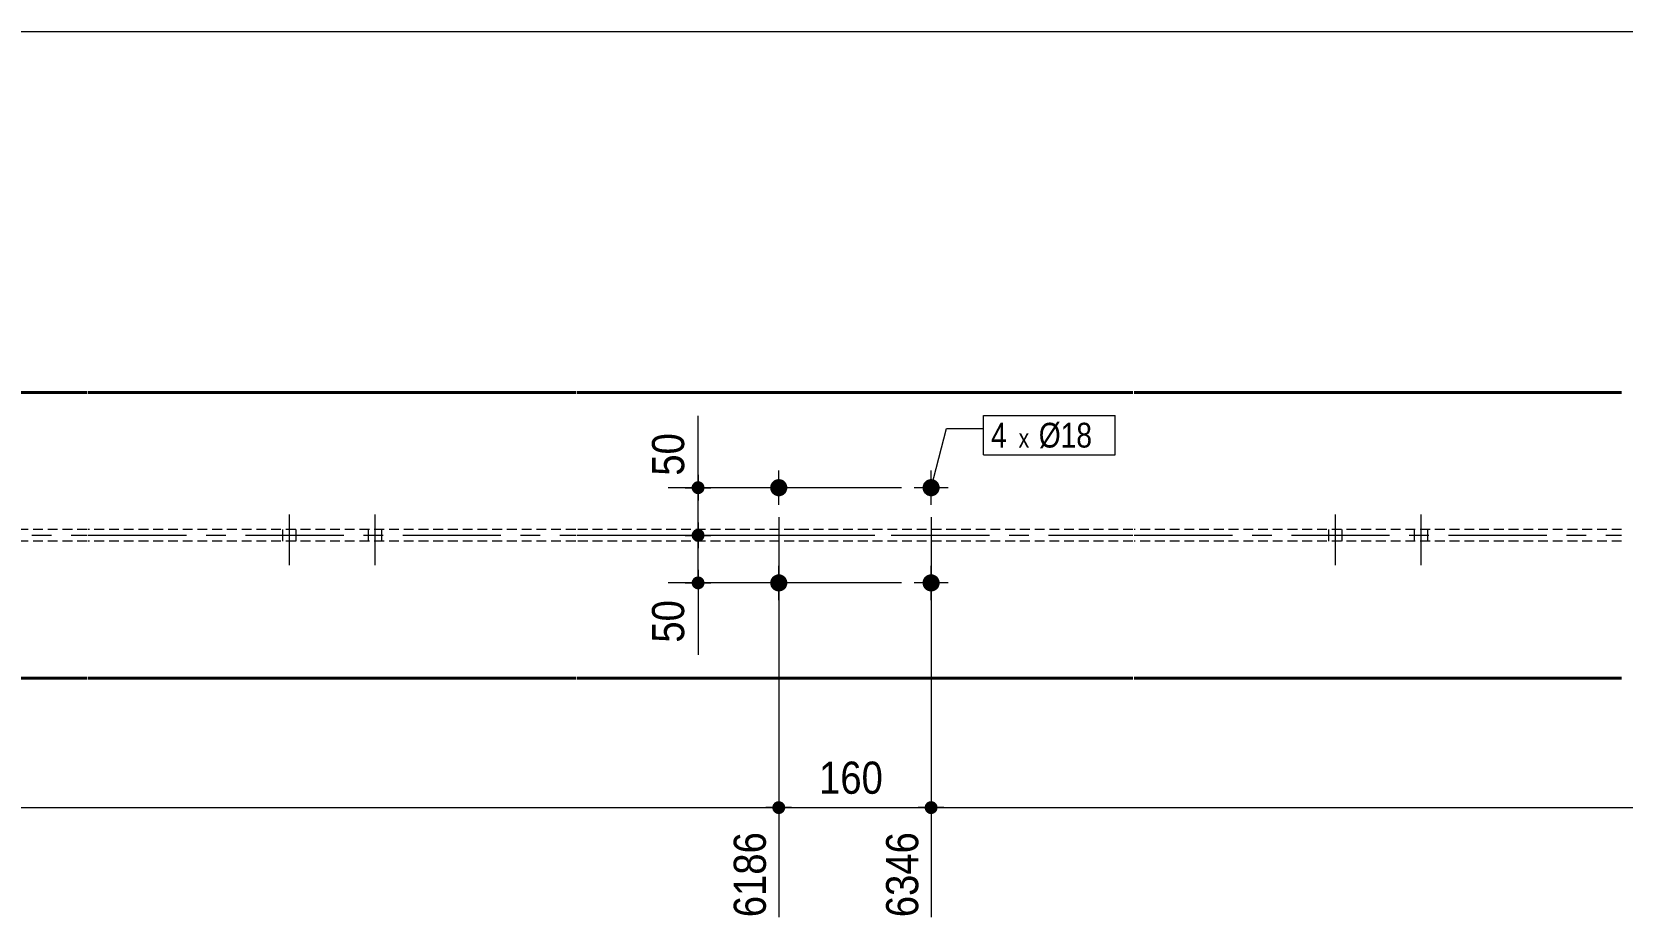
# Model space of a CAD drawing. Header units: millimetres. Extents: x 2 to 410, y 5 to 282.
# Drawn here: x 162.1 to 290.6, y 210.5 to 282 of the extents above; entities that cross this region are included whole.
import ezdxf

# ---------------------------------------------------------------- set-up
doc = ezdxf.new("R2010")
doc.units = ezdxf.units.MM
for name, pattern in [('AXES', [12.7, 7.9375, -1.5875, 1.5875, -1.5875]), ('CACHE2', [1.190625, 0.79375, -0.396875]), ('INTERROMPUX2', [9.525, 6.35, -3.175])]:
    doc.linetypes.add(name, pattern=pattern)
for name, color, linetype, lineweight in [('Axe', 1, 'Continuous', 0), ('Boulon', 7, 'Continuous', 0), ('Cache', 7, 'Continuous', 0), ('Cotation', 7, 'Continuous', 0), ('Désignation boulon', 3, 'Continuous', 0), ('Feuille dessin', 5, 'Continuous', 0), ('Piece', 2, 'Continuous', 0)]:
    doc.layers.add(name, color=color, linetype=linetype, lineweight=lineweight)
doc.styles.add('ARIAL', font='ARIAL.TTF')
doc.styles.add('COMIC_SANS_MS', font='COMIC.TTF')

# ---------------------------------------------------------------- blocks, each defined once
blk = doc.blocks.new('*A21')
at = {"layer": 'Boulon', "linetype": 'INTERROMPUX2', "lineweight": 0}
for p, q in [((267.376224, 242.996605), (267.376224, 238.919682)), ((267.376224, 242.996605), (267.376224, 238.919682)), ((266.837763, 241.785066), (266.837763, 240.861989)), ((266.837763, 241.785066), (266.837763, 240.861989)), ((267.914686, 241.785066), (267.914686, 240.861989)), ((267.914686, 241.785066), (267.914686, 240.861989))]:
    blk.add_line(p, q, dxfattribs=at)
blk = doc.blocks.new('*A22')
at = {"layer": 'Boulon', "linetype": 'INTERROMPUX2', "lineweight": 0}
for p, q in [((274.299301, 242.996605), (274.299301, 238.919682)), ((274.299301, 242.996605), (274.299301, 238.919682)), ((273.76084, 241.785066), (273.76084, 240.861989)), ((273.76084, 241.785066), (273.76084, 240.861989)), ((274.837763, 241.785066), (274.837763, 240.861989)), ((274.837763, 241.785066), (274.837763, 240.861989))]:
    blk.add_line(p, q, dxfattribs=at)
blk = doc.blocks.new('*A25')
at = {"layer": 'Boulon', "linetype": 'INTERROMPUX2', "lineweight": 0}
for p, q in [((182.8732, 242.996605), (182.8732, 238.919682)), ((182.8732, 242.996605), (182.8732, 238.919682)), ((182.334739, 241.785066), (182.334739, 240.861989)), ((182.334739, 241.785066), (182.334739, 240.861989)), ((183.411662, 241.785066), (183.411662, 240.861989)), ((183.411662, 241.785066), (183.411662, 240.861989))]:
    blk.add_line(p, q, dxfattribs=at)
blk = doc.blocks.new('*A26')
at = {"layer": 'Boulon', "linetype": 'INTERROMPUX2', "lineweight": 0}
for p, q in [((189.796277, 242.996605), (189.796277, 238.919682)), ((189.796277, 242.996605), (189.796277, 238.919682)), ((189.257816, 241.785066), (189.257816, 240.861989)), ((189.257816, 241.785066), (189.257816, 240.861989)), ((190.334739, 241.785066), (190.334739, 240.861989)), ((190.334739, 241.785066), (190.334739, 240.861989))]:
    blk.add_line(p, q, dxfattribs=at)
blk = doc.blocks.new('*A29')
at = {"layer": 'Boulon'}
for points in [[(222.47, 245.86), (222.5, 245.86), (222.53, 245.85), (222.57, 245.85), (222.6, 245.84), (222.63, 245.83), (222.67, 245.82), (222.7, 245.81), (222.73, 245.8), (222.76, 245.78), (222.79, 245.76), (222.82, 245.75), (222.84, 245.73), (222.87, 245.7), (222.9, 245.68), (222.92, 245.66), (222.95, 245.63), (222.97, 245.61), (222.99, 245.58), (223.01, 245.55), (223.03, 245.53), (223.04, 245.5), (223.06, 245.47), (223.07, 245.43), (223.08, 245.4), (223.09, 245.37), (223.1, 245.34), (223.11, 245.3), (223.12, 245.27), (223.12, 245.24), (223.12, 245.2), (223.12, 245.17), (223.12, 245.14), (223.12, 245.1), (223.12, 245.07), (223.11, 245.03), (223.1, 245), (223.09, 244.97), (223.08, 244.94), (223.07, 244.9), (223.06, 244.87), (223.04, 244.84), (223.03, 244.81), (223.01, 244.79), (222.99, 244.76), (222.97, 244.73), (222.95, 244.7), (222.92, 244.68), (222.9, 244.66), (222.87, 244.63), (222.84, 244.61), (222.82, 244.59), (222.79, 244.58), (222.76, 244.56), (222.73, 244.54), (222.7, 244.53), (222.67, 244.52), (222.63, 244.51), (222.6, 244.5), (222.57, 244.49), (222.53, 244.48), (222.5, 244.48), (222.47, 244.48), (222.43, 244.48), (222.4, 244.48), (222.36, 244.48), (222.33, 244.48), (222.3, 244.49), (222.26, 244.5), (222.23, 244.51), (222.2, 244.52), (222.17, 244.53), (222.14, 244.54), (222.11, 244.56), (222.08, 244.58), (222.05, 244.59), (222.02, 244.61), (221.99, 244.63), (221.97, 244.66), (221.94, 244.68), (221.92, 244.7), (221.9, 244.73), (221.88, 244.76), (221.86, 244.79), (221.84, 244.81), (221.82, 244.84), (221.81, 244.87), (221.79, 244.9), (221.78, 244.94), (221.77, 244.97), (221.76, 245), (221.75, 245.03), (221.75, 245.07), (221.74, 245.1), (221.74, 245.14), (221.74, 245.17), (221.74, 245.2), (221.74, 245.24), (221.75, 245.27), (221.75, 245.3), (221.76, 245.34), (221.77, 245.37), (221.78, 245.4), (221.79, 245.43), (221.81, 245.47), (221.82, 245.5), (221.84, 245.53), (221.86, 245.55), (221.88, 245.58), (221.9, 245.61), (221.92, 245.63), (221.94, 245.66), (221.97, 245.68), (221.99, 245.7), (222.02, 245.73), (222.05, 245.75), (222.08, 245.76), (222.11, 245.78), (222.14, 245.8), (222.17, 245.81), (222.2, 245.82), (222.23, 245.83), (222.26, 245.84), (222.3, 245.85), (222.33, 245.85), (222.36, 245.86), (222.4, 245.86), (222.43, 245.86)], [(234.77, 245.86), (234.81, 245.86), (234.84, 245.85), (234.88, 245.85), (234.91, 245.84), (234.94, 245.83), (234.97, 245.82), (235.01, 245.81), (235.04, 245.8), (235.07, 245.78), (235.1, 245.76), (235.12, 245.75), (235.15, 245.73), (235.18, 245.7), (235.21, 245.68), (235.23, 245.66), (235.25, 245.63), (235.28, 245.61), (235.3, 245.58), (235.32, 245.55), (235.33, 245.53), (235.35, 245.5), (235.37, 245.47), (235.38, 245.43), (235.39, 245.4), (235.4, 245.37), (235.41, 245.34), (235.42, 245.3), (235.42, 245.27), (235.43, 245.24), (235.43, 245.2), (235.43, 245.17), (235.43, 245.14), (235.43, 245.1), (235.42, 245.07), (235.42, 245.03), (235.41, 245), (235.4, 244.97), (235.39, 244.94), (235.38, 244.9), (235.37, 244.87), (235.35, 244.84), (235.33, 244.81), (235.32, 244.79), (235.3, 244.76), (235.28, 244.73), (235.25, 244.7), (235.23, 244.68), (235.21, 244.66), (235.18, 244.63), (235.15, 244.61), (235.12, 244.59), (235.1, 244.58), (235.07, 244.56), (235.04, 244.54), (235.01, 244.53), (234.97, 244.52), (234.94, 244.51), (234.91, 244.5), (234.88, 244.49), (234.84, 244.48), (234.81, 244.48), (234.77, 244.48), (234.74, 244.48), (234.71, 244.48), (234.67, 244.48), (234.64, 244.48), (234.61, 244.49), (234.57, 244.5), (234.54, 244.51), (234.51, 244.52), (234.48, 244.53), (234.44, 244.54), (234.41, 244.56), (234.38, 244.58), (234.36, 244.59), (234.33, 244.61), (234.3, 244.63), (234.28, 244.66), (234.25, 244.68), (234.23, 244.7), (234.2, 244.73), (234.18, 244.76), (234.16, 244.79), (234.15, 244.81), (234.13, 244.84), (234.11, 244.87), (234.1, 244.9), (234.09, 244.94), (234.08, 244.97), (234.07, 245), (234.06, 245.03), (234.06, 245.07), (234.05, 245.1), (234.05, 245.14), (234.05, 245.17), (234.05, 245.2), (234.05, 245.24), (234.06, 245.27), (234.06, 245.3), (234.07, 245.34), (234.08, 245.37), (234.09, 245.4), (234.1, 245.43), (234.11, 245.47), (234.13, 245.5), (234.15, 245.53), (234.16, 245.55), (234.18, 245.58), (234.2, 245.61), (234.23, 245.63), (234.25, 245.66), (234.28, 245.68), (234.3, 245.7), (234.33, 245.73), (234.36, 245.75), (234.38, 245.76), (234.41, 245.78), (234.44, 245.8), (234.48, 245.81), (234.51, 245.82), (234.54, 245.83), (234.57, 245.84), (234.61, 245.85), (234.64, 245.85), (234.67, 245.86), (234.71, 245.86), (234.74, 245.86)], [(222.47, 238.17), (222.5, 238.17), (222.53, 238.16), (222.57, 238.16), (222.6, 238.15), (222.63, 238.14), (222.67, 238.13), (222.7, 238.12), (222.73, 238.1), (222.76, 238.09), (222.79, 238.07), (222.82, 238.05), (222.84, 238.03), (222.87, 238.01), (222.9, 237.99), (222.92, 237.97), (222.95, 237.94), (222.97, 237.92), (222.99, 237.89), (223.01, 237.86), (223.03, 237.83), (223.04, 237.8), (223.06, 237.77), (223.07, 237.74), (223.08, 237.71), (223.09, 237.68), (223.1, 237.65), (223.11, 237.61), (223.12, 237.58), (223.12, 237.55), (223.12, 237.51), (223.12, 237.48), (223.12, 237.44), (223.12, 237.41), (223.12, 237.38), (223.11, 237.34), (223.1, 237.31), (223.09, 237.28), (223.08, 237.24), (223.07, 237.21), (223.06, 237.18), (223.04, 237.15), (223.03, 237.12), (223.01, 237.09), (222.99, 237.06), (222.97, 237.04), (222.95, 237.01), (222.92, 236.99), (222.9, 236.96), (222.87, 236.94), (222.84, 236.92), (222.82, 236.9), (222.79, 236.88), (222.76, 236.87), (222.73, 236.85), (222.7, 236.84), (222.67, 236.83), (222.63, 236.81), (222.6, 236.81), (222.57, 236.8), (222.53, 236.79), (222.5, 236.79), (222.47, 236.79), (222.43, 236.79), (222.4, 236.79), (222.36, 236.79), (222.33, 236.79), (222.3, 236.8), (222.26, 236.81), (222.23, 236.81), (222.2, 236.83), (222.17, 236.84), (222.14, 236.85), (222.11, 236.87), (222.08, 236.88), (222.05, 236.9), (222.02, 236.92), (221.99, 236.94), (221.97, 236.96), (221.94, 236.99), (221.92, 237.01), (221.9, 237.04), (221.88, 237.06), (221.86, 237.09), (221.84, 237.12), (221.82, 237.15), (221.81, 237.18), (221.79, 237.21), (221.78, 237.24), (221.77, 237.28), (221.76, 237.31), (221.75, 237.34), (221.75, 237.38), (221.74, 237.41), (221.74, 237.44), (221.74, 237.48), (221.74, 237.51), (221.74, 237.55), (221.75, 237.58), (221.75, 237.61), (221.76, 237.65), (221.77, 237.68), (221.78, 237.71), (221.79, 237.74), (221.81, 237.77), (221.82, 237.8), (221.84, 237.83), (221.86, 237.86), (221.88, 237.89), (221.9, 237.92), (221.92, 237.94), (221.94, 237.97), (221.97, 237.99), (221.99, 238.01), (222.02, 238.03), (222.05, 238.05), (222.08, 238.07), (222.11, 238.09), (222.14, 238.1), (222.17, 238.12), (222.2, 238.13), (222.23, 238.14), (222.26, 238.15), (222.3, 238.16), (222.33, 238.16), (222.36, 238.17), (222.4, 238.17), (222.43, 238.17)], [(234.77, 238.17), (234.81, 238.17), (234.84, 238.16), (234.88, 238.16), (234.91, 238.15), (234.94, 238.14), (234.97, 238.13), (235.01, 238.12), (235.04, 238.1), (235.07, 238.09), (235.1, 238.07), (235.12, 238.05), (235.15, 238.03), (235.18, 238.01), (235.21, 237.99), (235.23, 237.97), (235.25, 237.94), (235.28, 237.92), (235.3, 237.89), (235.32, 237.86), (235.33, 237.83), (235.35, 237.8), (235.37, 237.77), (235.38, 237.74), (235.39, 237.71), (235.4, 237.68), (235.41, 237.65), (235.42, 237.61), (235.42, 237.58), (235.43, 237.55), (235.43, 237.51), (235.43, 237.48), (235.43, 237.44), (235.43, 237.41), (235.42, 237.38), (235.42, 237.34), (235.41, 237.31), (235.4, 237.28), (235.39, 237.24), (235.38, 237.21), (235.37, 237.18), (235.35, 237.15), (235.33, 237.12), (235.32, 237.09), (235.3, 237.06), (235.28, 237.04), (235.25, 237.01), (235.23, 236.99), (235.21, 236.96), (235.18, 236.94), (235.15, 236.92), (235.12, 236.9), (235.1, 236.88), (235.07, 236.87), (235.04, 236.85), (235.01, 236.84), (234.97, 236.83), (234.94, 236.81), (234.91, 236.81), (234.88, 236.8), (234.84, 236.79), (234.81, 236.79), (234.77, 236.79), (234.74, 236.79), (234.71, 236.79), (234.67, 236.79), (234.64, 236.79), (234.61, 236.8), (234.57, 236.81), (234.54, 236.81), (234.51, 236.83), (234.48, 236.84), (234.44, 236.85), (234.41, 236.87), (234.38, 236.88), (234.36, 236.9), (234.33, 236.92), (234.3, 236.94), (234.28, 236.96), (234.25, 236.99), (234.23, 237.01), (234.2, 237.04), (234.18, 237.06), (234.16, 237.09), (234.15, 237.12), (234.13, 237.15), (234.11, 237.18), (234.1, 237.21), (234.09, 237.24), (234.08, 237.28), (234.07, 237.31), (234.06, 237.34), (234.06, 237.38), (234.05, 237.41), (234.05, 237.44), (234.05, 237.48), (234.05, 237.51), (234.05, 237.55), (234.06, 237.58), (234.06, 237.61), (234.07, 237.65), (234.08, 237.68), (234.09, 237.71), (234.1, 237.74), (234.11, 237.77), (234.13, 237.8), (234.15, 237.83), (234.16, 237.86), (234.18, 237.89), (234.2, 237.92), (234.23, 237.94), (234.25, 237.97), (234.28, 237.99), (234.3, 238.01), (234.33, 238.03), (234.36, 238.05), (234.38, 238.07), (234.41, 238.09), (234.44, 238.1), (234.48, 238.12), (234.51, 238.13), (234.54, 238.14), (234.57, 238.15), (234.61, 238.16), (234.64, 238.16), (234.67, 238.17), (234.71, 238.17), (234.74, 238.17)]]:
    blk.add_hatch(color=256, dxfattribs=at).paths.add_polyline_path(points, flags=17)
at = {"layer": 'Boulon', "linetype": 'Continuous', "lineweight": 0}
for p, q in [((222.43, 243.79), (222.43, 246.55)), ((234.74, 243.79), (234.74, 246.55)), ((223.82, 245.17), (221.05, 245.17)), ((236.12, 245.17), (233.36, 245.17)), ((222.43, 236.09), (222.43, 238.86)), ((234.74, 236.09), (234.74, 238.86)), ((223.82, 237.48), (221.05, 237.48)), ((236.12, 237.48), (233.36, 237.48))]:
    blk.add_line(p, q, dxfattribs=at)
blk = doc.blocks.new('*A32')
at = {"layer": 'Axe', "color": 1, "linetype": 'AXES', "lineweight": 15}
for p, q in [((127.164818, 241.323528), (166.544765, 241.323528)), ((166.644765, 241.323528), (206.024712, 241.323528)), ((206.124712, 241.323528), (251.047789, 241.323528)), ((251.147789, 241.323528), (290.527736, 241.323528))]:
    blk.add_line(p, q, dxfattribs=at)
at = {"layer": 'Cache', "color": 7, "linetype": 'CACHE2', "lineweight": 20}
for p, q in [((166.544765, 241.785066), (127.164818, 241.785066)), ((206.024712, 241.785066), (166.644765, 241.785066)), ((251.047789, 241.785066), (206.124712, 241.785066)), ((290.527736, 241.785066), (251.147789, 241.785066)), ((166.544765, 240.861989), (127.164818, 240.861989)), ((206.024712, 240.861989), (166.644765, 240.861989)), ((251.047789, 240.861989), (206.124712, 240.861989)), ((290.527736, 240.861989), (251.147789, 240.861989))]:
    blk.add_line(p, q, dxfattribs=at)
at = {"layer": 'Piece', "color": 2, "linetype": 'Continuous', "lineweight": 40}
for p, q in [((127.164818, 252.861989), (166.544765, 252.861989)), ((166.644765, 252.861989), (206.024712, 252.861989)), ((206.124712, 252.861989), (251.047789, 252.861989)), ((251.147789, 252.861989), (290.527736, 252.861989)), ((166.544765, 229.785066), (127.164818, 229.785066)), ((206.024712, 229.785066), (166.644765, 229.785066)), ((251.047789, 229.785066), (206.124712, 229.785066)), ((290.527736, 229.785066), (251.147789, 229.785066))]:
    blk.add_line(p, q, dxfattribs=at)
blk = doc.blocks.new('*A33')
at = {"layer": 'Feuille dessin', "linetype": 'Continuous', "lineweight": 0}
blk.add_line((405, 282), (5, 282), dxfattribs=at)
blk = doc.blocks.new('*A83')
at = {"layer": 'Cotation'}
for points in [[(215.89, 240.8), (215.86, 240.81), (215.84, 240.81), (215.81, 240.81), (215.79, 240.82), (215.76, 240.83), (215.74, 240.83), (215.72, 240.84), (215.69, 240.85), (215.67, 240.86), (215.65, 240.88), (215.63, 240.89), (215.6, 240.91), (215.58, 240.92), (215.56, 240.94), (215.55, 240.96), (215.53, 240.97), (215.51, 240.99), (215.5, 241.01), (215.48, 241.03), (215.47, 241.06), (215.46, 241.08), (215.44, 241.1), (215.43, 241.12), (215.42, 241.15), (215.42, 241.17), (215.41, 241.2), (215.4, 241.22), (215.4, 241.25), (215.4, 241.27), (215.39, 241.3), (215.39, 241.32), (215.39, 241.35), (215.4, 241.37), (215.4, 241.4), (215.4, 241.42), (215.41, 241.45), (215.42, 241.47), (215.42, 241.5), (215.43, 241.52), (215.44, 241.55), (215.46, 241.57), (215.47, 241.59), (215.48, 241.61), (215.5, 241.63), (215.51, 241.65), (215.53, 241.67), (215.55, 241.69), (215.56, 241.71), (215.58, 241.73), (215.6, 241.74), (215.63, 241.76), (215.65, 241.77), (215.67, 241.78), (215.69, 241.79), (215.72, 241.8), (215.74, 241.81), (215.76, 241.82), (215.79, 241.83), (215.81, 241.83), (215.84, 241.84), (215.86, 241.84), (215.89, 241.84), (215.91, 241.84), (215.94, 241.84), (215.97, 241.84), (215.99, 241.84), (216.02, 241.83), (216.04, 241.83), (216.07, 241.82), (216.09, 241.81), (216.11, 241.8), (216.14, 241.79), (216.16, 241.78), (216.18, 241.77), (216.2, 241.76), (216.22, 241.74), (216.24, 241.73), (216.26, 241.71), (216.28, 241.69), (216.3, 241.67), (216.32, 241.65), (216.33, 241.63), (216.35, 241.61), (216.36, 241.59), (216.37, 241.57), (216.38, 241.55), (216.39, 241.52), (216.4, 241.5), (216.41, 241.47), (216.42, 241.45), (216.42, 241.42), (216.43, 241.4), (216.43, 241.37), (216.43, 241.35), (216.43, 241.32), (216.43, 241.3), (216.43, 241.27), (216.43, 241.25), (216.42, 241.22), (216.42, 241.2), (216.41, 241.17), (216.4, 241.15), (216.39, 241.12), (216.38, 241.1), (216.37, 241.08), (216.36, 241.06), (216.35, 241.03), (216.33, 241.01), (216.32, 240.99), (216.3, 240.97), (216.28, 240.96), (216.26, 240.94), (216.24, 240.92), (216.22, 240.91), (216.2, 240.89), (216.18, 240.88), (216.16, 240.86), (216.14, 240.85), (216.11, 240.84), (216.09, 240.83), (216.07, 240.83), (216.04, 240.82), (216.02, 240.81), (215.99, 240.81), (215.97, 240.81), (215.94, 240.8), (215.91, 240.8)], [(215.89, 236.96), (215.86, 236.96), (215.84, 236.96), (215.81, 236.97), (215.79, 236.97), (215.76, 236.98), (215.74, 236.99), (215.72, 237), (215.69, 237.01), (215.67, 237.02), (215.65, 237.03), (215.63, 237.05), (215.6, 237.06), (215.58, 237.08), (215.56, 237.09), (215.55, 237.11), (215.53, 237.13), (215.51, 237.15), (215.5, 237.17), (215.48, 237.19), (215.47, 237.21), (215.46, 237.23), (215.44, 237.26), (215.43, 237.28), (215.42, 237.3), (215.42, 237.33), (215.41, 237.35), (215.4, 237.38), (215.4, 237.4), (215.4, 237.43), (215.39, 237.45), (215.39, 237.48), (215.39, 237.5), (215.4, 237.53), (215.4, 237.55), (215.4, 237.58), (215.41, 237.6), (215.42, 237.63), (215.42, 237.65), (215.43, 237.68), (215.44, 237.7), (215.46, 237.72), (215.47, 237.74), (215.48, 237.77), (215.5, 237.79), (215.51, 237.81), (215.53, 237.83), (215.55, 237.85), (215.56, 237.86), (215.58, 237.88), (215.6, 237.9), (215.63, 237.91), (215.65, 237.92), (215.67, 237.94), (215.69, 237.95), (215.72, 237.96), (215.74, 237.97), (215.76, 237.97), (215.79, 237.98), (215.81, 237.99), (215.84, 237.99), (215.86, 237.99), (215.89, 238), (215.91, 238), (215.94, 238), (215.97, 237.99), (215.99, 237.99), (216.02, 237.99), (216.04, 237.98), (216.07, 237.97), (216.09, 237.97), (216.11, 237.96), (216.14, 237.95), (216.16, 237.94), (216.18, 237.92), (216.2, 237.91), (216.22, 237.9), (216.24, 237.88), (216.26, 237.86), (216.28, 237.85), (216.3, 237.83), (216.32, 237.81), (216.33, 237.79), (216.35, 237.77), (216.36, 237.74), (216.37, 237.72), (216.38, 237.7), (216.39, 237.68), (216.4, 237.65), (216.41, 237.63), (216.42, 237.6), (216.42, 237.58), (216.43, 237.55), (216.43, 237.53), (216.43, 237.5), (216.43, 237.48), (216.43, 237.45), (216.43, 237.43), (216.43, 237.4), (216.42, 237.38), (216.42, 237.35), (216.41, 237.33), (216.4, 237.3), (216.39, 237.28), (216.38, 237.26), (216.37, 237.23), (216.36, 237.21), (216.35, 237.19), (216.33, 237.17), (216.32, 237.15), (216.3, 237.13), (216.28, 237.11), (216.26, 237.09), (216.24, 237.08), (216.22, 237.06), (216.2, 237.05), (216.18, 237.03), (216.16, 237.02), (216.14, 237.01), (216.11, 237), (216.09, 236.99), (216.07, 236.98), (216.04, 236.97), (216.02, 236.97), (215.99, 236.96), (215.97, 236.96), (215.94, 236.96), (215.91, 236.96)]]:
    blk.add_hatch(color=256, dxfattribs=at).paths.add_polyline_path(points, flags=17)
at = {"layer": 'Cotation', "linetype": 'Continuous', "lineweight": 0}
for p, q in [((215.91, 242.36), (215.91, 240.28)), ((215.91, 241.32), (215.91, 242.36)), ((230.18, 241.32), (213.49, 241.32)), ((214.87, 241.32), (216.95, 241.32)), ((215.91, 237.48), (215.91, 241.32)), ((215.91, 238.52), (215.91, 236.44)), ((232.36, 237.48), (213.49, 237.48)), ((214.87, 237.48), (216.95, 237.48)), ((215.91, 237.48), (215.91, 231.67)), ((215.91, 237.48), (215.91, 231.67))]:
    blk.add_line(p, q, dxfattribs=at)
at = {"layer": 'Cotation'}
for p in [(215.91, 241.32), (215.91, 237.48)]:
    blk.add_point(p, dxfattribs=at)
at = {"layer": 'Cotation', "style": 'ARIAL', "width": 0.85}
blk.add_text('50', height=2.6, rotation=90.0002, dxfattribs=at).set_placement((214.79, 232.65))
blk = doc.blocks.new('*A84')
at = {"layer": 'Cotation'}
for points in [[(215.89, 244.65), (215.86, 244.65), (215.84, 244.66), (215.81, 244.66), (215.79, 244.67), (215.76, 244.67), (215.74, 244.68), (215.72, 244.69), (215.69, 244.7), (215.67, 244.71), (215.65, 244.72), (215.63, 244.74), (215.6, 244.75), (215.58, 244.77), (215.56, 244.78), (215.55, 244.8), (215.53, 244.82), (215.51, 244.84), (215.5, 244.86), (215.48, 244.88), (215.47, 244.9), (215.46, 244.92), (215.44, 244.95), (215.43, 244.97), (215.42, 244.99), (215.42, 245.02), (215.41, 245.04), (215.4, 245.07), (215.4, 245.09), (215.4, 245.12), (215.39, 245.14), (215.39, 245.17), (215.39, 245.2), (215.4, 245.22), (215.4, 245.25), (215.4, 245.27), (215.41, 245.3), (215.42, 245.32), (215.42, 245.34), (215.43, 245.37), (215.44, 245.39), (215.46, 245.41), (215.47, 245.44), (215.48, 245.46), (215.5, 245.48), (215.51, 245.5), (215.53, 245.52), (215.55, 245.54), (215.56, 245.55), (215.58, 245.57), (215.6, 245.59), (215.63, 245.6), (215.65, 245.62), (215.67, 245.63), (215.69, 245.64), (215.72, 245.65), (215.74, 245.66), (215.76, 245.67), (215.79, 245.67), (215.81, 245.68), (215.84, 245.68), (215.86, 245.69), (215.89, 245.69), (215.91, 245.69), (215.94, 245.69), (215.97, 245.69), (215.99, 245.68), (216.02, 245.68), (216.04, 245.67), (216.07, 245.67), (216.09, 245.66), (216.11, 245.65), (216.14, 245.64), (216.16, 245.63), (216.18, 245.62), (216.2, 245.6), (216.22, 245.59), (216.24, 245.57), (216.26, 245.55), (216.28, 245.54), (216.3, 245.52), (216.32, 245.5), (216.33, 245.48), (216.35, 245.46), (216.36, 245.44), (216.37, 245.41), (216.38, 245.39), (216.39, 245.37), (216.4, 245.34), (216.41, 245.32), (216.42, 245.3), (216.42, 245.27), (216.43, 245.25), (216.43, 245.22), (216.43, 245.2), (216.43, 245.17), (216.43, 245.14), (216.43, 245.12), (216.43, 245.09), (216.42, 245.07), (216.42, 245.04), (216.41, 245.02), (216.4, 244.99), (216.39, 244.97), (216.38, 244.95), (216.37, 244.92), (216.36, 244.9), (216.35, 244.88), (216.33, 244.86), (216.32, 244.84), (216.3, 244.82), (216.28, 244.8), (216.26, 244.78), (216.24, 244.77), (216.22, 244.75), (216.2, 244.74), (216.18, 244.72), (216.16, 244.71), (216.14, 244.7), (216.11, 244.69), (216.09, 244.68), (216.07, 244.67), (216.04, 244.67), (216.02, 244.66), (215.99, 244.66), (215.97, 244.65), (215.94, 244.65), (215.91, 244.65)], [(215.89, 240.8), (215.86, 240.81), (215.84, 240.81), (215.81, 240.81), (215.79, 240.82), (215.76, 240.83), (215.74, 240.83), (215.72, 240.84), (215.69, 240.85), (215.67, 240.86), (215.65, 240.88), (215.63, 240.89), (215.6, 240.91), (215.58, 240.92), (215.56, 240.94), (215.55, 240.96), (215.53, 240.97), (215.51, 240.99), (215.5, 241.01), (215.48, 241.03), (215.47, 241.06), (215.46, 241.08), (215.44, 241.1), (215.43, 241.12), (215.42, 241.15), (215.42, 241.17), (215.41, 241.2), (215.4, 241.22), (215.4, 241.25), (215.4, 241.27), (215.39, 241.3), (215.39, 241.32), (215.39, 241.35), (215.4, 241.37), (215.4, 241.4), (215.4, 241.42), (215.41, 241.45), (215.42, 241.47), (215.42, 241.5), (215.43, 241.52), (215.44, 241.55), (215.46, 241.57), (215.47, 241.59), (215.48, 241.61), (215.5, 241.63), (215.51, 241.65), (215.53, 241.67), (215.55, 241.69), (215.56, 241.71), (215.58, 241.73), (215.6, 241.74), (215.63, 241.76), (215.65, 241.77), (215.67, 241.78), (215.69, 241.79), (215.72, 241.8), (215.74, 241.81), (215.76, 241.82), (215.79, 241.83), (215.81, 241.83), (215.84, 241.84), (215.86, 241.84), (215.89, 241.84), (215.91, 241.84), (215.94, 241.84), (215.97, 241.84), (215.99, 241.84), (216.02, 241.83), (216.04, 241.83), (216.07, 241.82), (216.09, 241.81), (216.11, 241.8), (216.14, 241.79), (216.16, 241.78), (216.18, 241.77), (216.2, 241.76), (216.22, 241.74), (216.24, 241.73), (216.26, 241.71), (216.28, 241.69), (216.3, 241.67), (216.32, 241.65), (216.33, 241.63), (216.35, 241.61), (216.36, 241.59), (216.37, 241.57), (216.38, 241.55), (216.39, 241.52), (216.4, 241.5), (216.41, 241.47), (216.42, 241.45), (216.42, 241.42), (216.43, 241.4), (216.43, 241.37), (216.43, 241.35), (216.43, 241.32), (216.43, 241.3), (216.43, 241.27), (216.43, 241.25), (216.42, 241.22), (216.42, 241.2), (216.41, 241.17), (216.4, 241.15), (216.39, 241.12), (216.38, 241.1), (216.37, 241.08), (216.36, 241.06), (216.35, 241.03), (216.33, 241.01), (216.32, 240.99), (216.3, 240.97), (216.28, 240.96), (216.26, 240.94), (216.24, 240.92), (216.22, 240.91), (216.2, 240.89), (216.18, 240.88), (216.16, 240.86), (216.14, 240.85), (216.11, 240.84), (216.09, 240.83), (216.07, 240.83), (216.04, 240.82), (216.02, 240.81), (215.99, 240.81), (215.97, 240.81), (215.94, 240.8), (215.91, 240.8)]]:
    blk.add_hatch(color=256, dxfattribs=at).paths.add_polyline_path(points, flags=17)
at = {"layer": 'Cotation', "linetype": 'Continuous', "lineweight": 0}
for p, q in [((215.91, 245.17), (215.91, 250.98)), ((215.91, 245.17), (215.91, 250.98)), ((215.91, 246.21), (215.91, 244.13)), ((232.36, 245.17), (213.49, 245.17)), ((214.87, 245.17), (216.95, 245.17)), ((215.91, 241.32), (215.91, 245.17)), ((215.91, 242.36), (215.91, 240.28)), ((230.18, 241.32), (213.49, 241.32)), ((214.87, 241.32), (216.95, 241.32)), ((215.91, 241.32), (215.91, 240.28))]:
    blk.add_line(p, q, dxfattribs=at)
at = {"layer": 'Cotation'}
for p in [(215.91, 245.17), (215.91, 241.32)]:
    blk.add_point(p, dxfattribs=at)
at = {"layer": 'Cotation', "style": 'ARIAL', "width": 0.85}
blk.add_text('50', height=2.6, rotation=90.0002, dxfattribs=at).set_placement((214.79, 246.14))
blk = doc.blocks.new('*A85')
at = {"layer": 'Cotation'}
blk.add_hatch(color=256, dxfattribs=at).paths.add_polyline_path([(222.41, 218.8), (222.38, 218.81), (222.36, 218.81), (222.33, 218.81), (222.31, 218.82), (222.28, 218.83), (222.26, 218.83), (222.23, 218.84), (222.21, 218.85), (222.19, 218.86), (222.17, 218.88), (222.14, 218.89), (222.12, 218.91), (222.1, 218.92), (222.08, 218.94), (222.06, 218.96), (222.05, 218.97), (222.03, 218.99), (222.01, 219.01), (222, 219.03), (221.99, 219.06), (221.97, 219.08), (221.96, 219.1), (221.95, 219.12), (221.94, 219.15), (221.93, 219.17), (221.93, 219.2), (221.92, 219.22), (221.92, 219.25), (221.91, 219.27), (221.91, 219.3), (221.91, 219.32), (221.91, 219.35), (221.91, 219.37), (221.92, 219.4), (221.92, 219.42), (221.93, 219.45), (221.93, 219.47), (221.94, 219.5), (221.95, 219.52), (221.96, 219.55), (221.97, 219.57), (221.99, 219.59), (222, 219.61), (222.01, 219.63), (222.03, 219.65), (222.05, 219.67), (222.06, 219.69), (222.08, 219.71), (222.1, 219.73), (222.12, 219.74), (222.14, 219.76), (222.17, 219.77), (222.19, 219.78), (222.21, 219.79), (222.23, 219.8), (222.26, 219.81), (222.28, 219.82), (222.31, 219.83), (222.33, 219.83), (222.36, 219.84), (222.38, 219.84), (222.41, 219.84), (222.43, 219.84), (222.46, 219.84), (222.48, 219.84), (222.51, 219.84), (222.53, 219.83), (222.56, 219.83), (222.58, 219.82), (222.61, 219.81), (222.63, 219.8), (222.65, 219.79), (222.68, 219.78), (222.7, 219.77), (222.72, 219.76), (222.74, 219.74), (222.76, 219.73), (222.78, 219.71), (222.8, 219.69), (222.82, 219.67), (222.83, 219.65), (222.85, 219.63), (222.86, 219.61), (222.88, 219.59), (222.89, 219.57), (222.9, 219.55), (222.91, 219.52), (222.92, 219.5), (222.93, 219.47), (222.94, 219.45), (222.94, 219.42), (222.95, 219.4), (222.95, 219.37), (222.95, 219.35), (222.95, 219.32), (222.95, 219.3), (222.95, 219.27), (222.95, 219.25), (222.94, 219.22), (222.94, 219.2), (222.93, 219.17), (222.92, 219.15), (222.91, 219.12), (222.9, 219.1), (222.89, 219.08), (222.88, 219.06), (222.86, 219.03), (222.85, 219.01), (222.83, 218.99), (222.82, 218.97), (222.8, 218.96), (222.78, 218.94), (222.76, 218.92), (222.74, 218.91), (222.72, 218.89), (222.7, 218.88), (222.68, 218.86), (222.65, 218.85), (222.63, 218.84), (222.61, 218.83), (222.58, 218.83), (222.56, 218.82), (222.53, 218.81), (222.51, 218.81), (222.48, 218.81), (222.46, 218.8), (222.43, 218.8)], flags=17)
at = {"layer": 'Cotation', "linetype": 'Continuous', "lineweight": 0}
for p, q in [((222.43, 242.79), (222.43, 210.47)), ((222.43, 220.36), (222.43, 218.28)), ((37.91, 219.32), (222.43, 219.32)), ((223.47, 219.32), (221.39, 219.32)), ((222.43, 219.32), (223.47, 219.32))]:
    blk.add_line(p, q, dxfattribs=at)
at = {"layer": 'Cotation'}
blk.add_point((222.43, 219.32), dxfattribs=at)
at = {"layer": 'Cotation', "style": 'ARIAL', "width": 0.85}
blk.add_text('6186', height=2.6, rotation=90.0002, dxfattribs=at).set_placement((221.39, 210.47))
blk = doc.blocks.new('*A86')
at = {"layer": 'Cotation'}
for points in [[(222.41, 218.8), (222.38, 218.81), (222.36, 218.81), (222.33, 218.81), (222.31, 218.82), (222.28, 218.83), (222.26, 218.83), (222.23, 218.84), (222.21, 218.85), (222.19, 218.86), (222.17, 218.88), (222.14, 218.89), (222.12, 218.91), (222.1, 218.92), (222.08, 218.94), (222.06, 218.96), (222.05, 218.97), (222.03, 218.99), (222.01, 219.01), (222, 219.03), (221.99, 219.06), (221.97, 219.08), (221.96, 219.1), (221.95, 219.12), (221.94, 219.15), (221.93, 219.17), (221.93, 219.2), (221.92, 219.22), (221.92, 219.25), (221.91, 219.27), (221.91, 219.3), (221.91, 219.32), (221.91, 219.35), (221.91, 219.37), (221.92, 219.4), (221.92, 219.42), (221.93, 219.45), (221.93, 219.47), (221.94, 219.5), (221.95, 219.52), (221.96, 219.55), (221.97, 219.57), (221.99, 219.59), (222, 219.61), (222.01, 219.63), (222.03, 219.65), (222.05, 219.67), (222.06, 219.69), (222.08, 219.71), (222.1, 219.73), (222.12, 219.74), (222.14, 219.76), (222.17, 219.77), (222.19, 219.78), (222.21, 219.79), (222.23, 219.8), (222.26, 219.81), (222.28, 219.82), (222.31, 219.83), (222.33, 219.83), (222.36, 219.84), (222.38, 219.84), (222.41, 219.84), (222.43, 219.84), (222.46, 219.84), (222.48, 219.84), (222.51, 219.84), (222.53, 219.83), (222.56, 219.83), (222.58, 219.82), (222.61, 219.81), (222.63, 219.8), (222.65, 219.79), (222.68, 219.78), (222.7, 219.77), (222.72, 219.76), (222.74, 219.74), (222.76, 219.73), (222.78, 219.71), (222.8, 219.69), (222.82, 219.67), (222.83, 219.65), (222.85, 219.63), (222.86, 219.61), (222.88, 219.59), (222.89, 219.57), (222.9, 219.55), (222.91, 219.52), (222.92, 219.5), (222.93, 219.47), (222.94, 219.45), (222.94, 219.42), (222.95, 219.4), (222.95, 219.37), (222.95, 219.35), (222.95, 219.32), (222.95, 219.3), (222.95, 219.27), (222.95, 219.25), (222.94, 219.22), (222.94, 219.2), (222.93, 219.17), (222.92, 219.15), (222.91, 219.12), (222.9, 219.1), (222.89, 219.08), (222.88, 219.06), (222.86, 219.03), (222.85, 219.01), (222.83, 218.99), (222.82, 218.97), (222.8, 218.96), (222.78, 218.94), (222.76, 218.92), (222.74, 218.91), (222.72, 218.89), (222.7, 218.88), (222.68, 218.86), (222.65, 218.85), (222.63, 218.84), (222.61, 218.83), (222.58, 218.83), (222.56, 218.82), (222.53, 218.81), (222.51, 218.81), (222.48, 218.81), (222.46, 218.8), (222.43, 218.8)], [(234.71, 218.8), (234.69, 218.81), (234.66, 218.81), (234.64, 218.81), (234.61, 218.82), (234.59, 218.83), (234.56, 218.83), (234.54, 218.84), (234.52, 218.85), (234.49, 218.86), (234.47, 218.88), (234.45, 218.89), (234.43, 218.91), (234.41, 218.92), (234.39, 218.94), (234.37, 218.96), (234.35, 218.97), (234.34, 218.99), (234.32, 219.01), (234.31, 219.03), (234.29, 219.06), (234.28, 219.08), (234.27, 219.1), (234.26, 219.12), (234.25, 219.15), (234.24, 219.17), (234.24, 219.2), (234.23, 219.22), (234.23, 219.25), (234.22, 219.27), (234.22, 219.3), (234.22, 219.32), (234.22, 219.35), (234.22, 219.37), (234.23, 219.4), (234.23, 219.42), (234.24, 219.45), (234.24, 219.47), (234.25, 219.5), (234.26, 219.52), (234.27, 219.55), (234.28, 219.57), (234.29, 219.59), (234.31, 219.61), (234.32, 219.63), (234.34, 219.65), (234.35, 219.67), (234.37, 219.69), (234.39, 219.71), (234.41, 219.73), (234.43, 219.74), (234.45, 219.76), (234.47, 219.77), (234.49, 219.78), (234.52, 219.79), (234.54, 219.8), (234.56, 219.81), (234.59, 219.82), (234.61, 219.83), (234.64, 219.83), (234.66, 219.84), (234.69, 219.84), (234.71, 219.84), (234.74, 219.84), (234.77, 219.84), (234.79, 219.84), (234.82, 219.84), (234.84, 219.83), (234.87, 219.83), (234.89, 219.82), (234.92, 219.81), (234.94, 219.8), (234.96, 219.79), (234.99, 219.78), (235.01, 219.77), (235.03, 219.76), (235.05, 219.74), (235.07, 219.73), (235.09, 219.71), (235.11, 219.69), (235.13, 219.67), (235.14, 219.65), (235.16, 219.63), (235.17, 219.61), (235.19, 219.59), (235.2, 219.57), (235.21, 219.55), (235.22, 219.52), (235.23, 219.5), (235.24, 219.47), (235.24, 219.45), (235.25, 219.42), (235.25, 219.4), (235.26, 219.37), (235.26, 219.35), (235.26, 219.32), (235.26, 219.3), (235.26, 219.27), (235.25, 219.25), (235.25, 219.22), (235.24, 219.2), (235.24, 219.17), (235.23, 219.15), (235.22, 219.12), (235.21, 219.1), (235.2, 219.08), (235.19, 219.06), (235.17, 219.03), (235.16, 219.01), (235.14, 218.99), (235.13, 218.97), (235.11, 218.96), (235.09, 218.94), (235.07, 218.92), (235.05, 218.91), (235.03, 218.89), (235.01, 218.88), (234.99, 218.86), (234.96, 218.85), (234.94, 218.84), (234.92, 218.83), (234.89, 218.83), (234.87, 218.82), (234.84, 218.81), (234.82, 218.81), (234.79, 218.81), (234.77, 218.8), (234.74, 218.8)]]:
    blk.add_hatch(color=256, dxfattribs=at).paths.add_polyline_path(points, flags=17)
at = {"layer": 'Cotation', "linetype": 'Continuous', "lineweight": 0}
for p, q in [((222.43, 242.79), (222.43, 210.47)), ((234.74, 242.79), (234.74, 210.47)), ((222.43, 220.36), (222.43, 218.28)), ((234.74, 220.36), (234.74, 218.28)), ((223.47, 219.32), (221.39, 219.32)), ((222.43, 219.32), (221.39, 219.32)), ((222.43, 219.32), (234.74, 219.32)), ((235.78, 219.32), (233.7, 219.32)), ((234.74, 219.32), (235.78, 219.32))]:
    blk.add_line(p, q, dxfattribs=at)
at = {"layer": 'Cotation'}
for p in [(222.43, 219.32), (234.74, 219.32)]:
    blk.add_point(p, dxfattribs=at)
at = {"layer": 'Cotation', "style": 'ARIAL', "width": 0.85}
blk.add_text('160', height=2.6, dxfattribs=at).set_placement((225.69, 220.44))
blk.add_text('6346', height=2.6, rotation=90.0002, dxfattribs=at).set_placement((233.7, 210.47))
blk = doc.blocks.new('*A87')
at = {"layer": 'Cotation'}
blk.add_hatch(color=256, dxfattribs=at).paths.add_polyline_path([(234.71, 218.8), (234.69, 218.81), (234.66, 218.81), (234.64, 218.81), (234.61, 218.82), (234.59, 218.83), (234.56, 218.83), (234.54, 218.84), (234.52, 218.85), (234.49, 218.86), (234.47, 218.88), (234.45, 218.89), (234.43, 218.91), (234.41, 218.92), (234.39, 218.94), (234.37, 218.96), (234.35, 218.97), (234.34, 218.99), (234.32, 219.01), (234.31, 219.03), (234.29, 219.06), (234.28, 219.08), (234.27, 219.1), (234.26, 219.12), (234.25, 219.15), (234.24, 219.17), (234.24, 219.2), (234.23, 219.22), (234.23, 219.25), (234.22, 219.27), (234.22, 219.3), (234.22, 219.32), (234.22, 219.35), (234.22, 219.37), (234.23, 219.4), (234.23, 219.42), (234.24, 219.45), (234.24, 219.47), (234.25, 219.5), (234.26, 219.52), (234.27, 219.55), (234.28, 219.57), (234.29, 219.59), (234.31, 219.61), (234.32, 219.63), (234.34, 219.65), (234.35, 219.67), (234.37, 219.69), (234.39, 219.71), (234.41, 219.73), (234.43, 219.74), (234.45, 219.76), (234.47, 219.77), (234.49, 219.78), (234.52, 219.79), (234.54, 219.8), (234.56, 219.81), (234.59, 219.82), (234.61, 219.83), (234.64, 219.83), (234.66, 219.84), (234.69, 219.84), (234.71, 219.84), (234.74, 219.84), (234.77, 219.84), (234.79, 219.84), (234.82, 219.84), (234.84, 219.83), (234.87, 219.83), (234.89, 219.82), (234.92, 219.81), (234.94, 219.8), (234.96, 219.79), (234.99, 219.78), (235.01, 219.77), (235.03, 219.76), (235.05, 219.74), (235.07, 219.73), (235.09, 219.71), (235.11, 219.69), (235.13, 219.67), (235.14, 219.65), (235.16, 219.63), (235.17, 219.61), (235.19, 219.59), (235.2, 219.57), (235.21, 219.55), (235.22, 219.52), (235.23, 219.5), (235.24, 219.47), (235.24, 219.45), (235.25, 219.42), (235.25, 219.4), (235.26, 219.37), (235.26, 219.35), (235.26, 219.32), (235.26, 219.3), (235.26, 219.27), (235.25, 219.25), (235.25, 219.22), (235.24, 219.2), (235.24, 219.17), (235.23, 219.15), (235.22, 219.12), (235.21, 219.1), (235.2, 219.08), (235.19, 219.06), (235.17, 219.03), (235.16, 219.01), (235.14, 218.99), (235.13, 218.97), (235.11, 218.96), (235.09, 218.94), (235.07, 218.92), (235.05, 218.91), (235.03, 218.89), (235.01, 218.88), (234.99, 218.86), (234.96, 218.85), (234.94, 218.84), (234.92, 218.83), (234.89, 218.83), (234.87, 218.82), (234.84, 218.81), (234.82, 218.81), (234.79, 218.81), (234.77, 218.8), (234.74, 218.8)], flags=17)
at = {"layer": 'Cotation', "linetype": 'Continuous', "lineweight": 0}
for p, q in [((234.74, 242.79), (234.74, 210.47)), ((234.74, 220.36), (234.74, 218.28)), ((235.78, 219.32), (233.7, 219.32)), ((234.74, 219.32), (233.7, 219.32)), ((234.74, 219.32), (367.05, 219.32))]:
    blk.add_line(p, q, dxfattribs=at)
at = {"layer": 'Cotation'}
blk.add_point((234.74, 219.32), dxfattribs=at)
blk = doc.blocks.new('*A88')
at = {"layer": 'Désignation boulon', "linetype": 'Continuous', "lineweight": 0}
for p, q in [((238.982697, 251.012282), (249.598322, 251.012282)), ((238.982697, 247.812282), (238.982697, 251.012282)), ((249.598322, 247.812282), (249.598322, 251.012282)), ((234.740097, 245.169682), (235.982697, 249.945615)), ((235.982697, 249.945615), (238.982697, 249.945615)), ((238.982697, 247.812282), (249.598322, 247.812282))]:
    blk.add_line(p, q, dxfattribs=at)
at = {"layer": 'Désignation boulon', "style": 'COMIC_SANS_MS', "width": 0.85}
for s, height, p in [('4', 2, (239.582697, 248.412282)), ('x', 1.5, (241.810627, 248.412282)), ('Ø18', 2, (243.441291, 248.412282))]:
    blk.add_text(s, height=height, dxfattribs=at).set_placement(p)

msp = doc.modelspace()

# ---------------------------------------------------------------- block references
at = {"lineweight": 0}
for name in ['*A33', '*A32', '*A84', '*A88', '*A29', '*A25', '*A26', '*A21', '*A22', '*A85', '*A83', '*A86', '*A87']:
    msp.add_blockref(name, (0, 0), dxfattribs=at)

doc.saveas('drawing.dxf')
